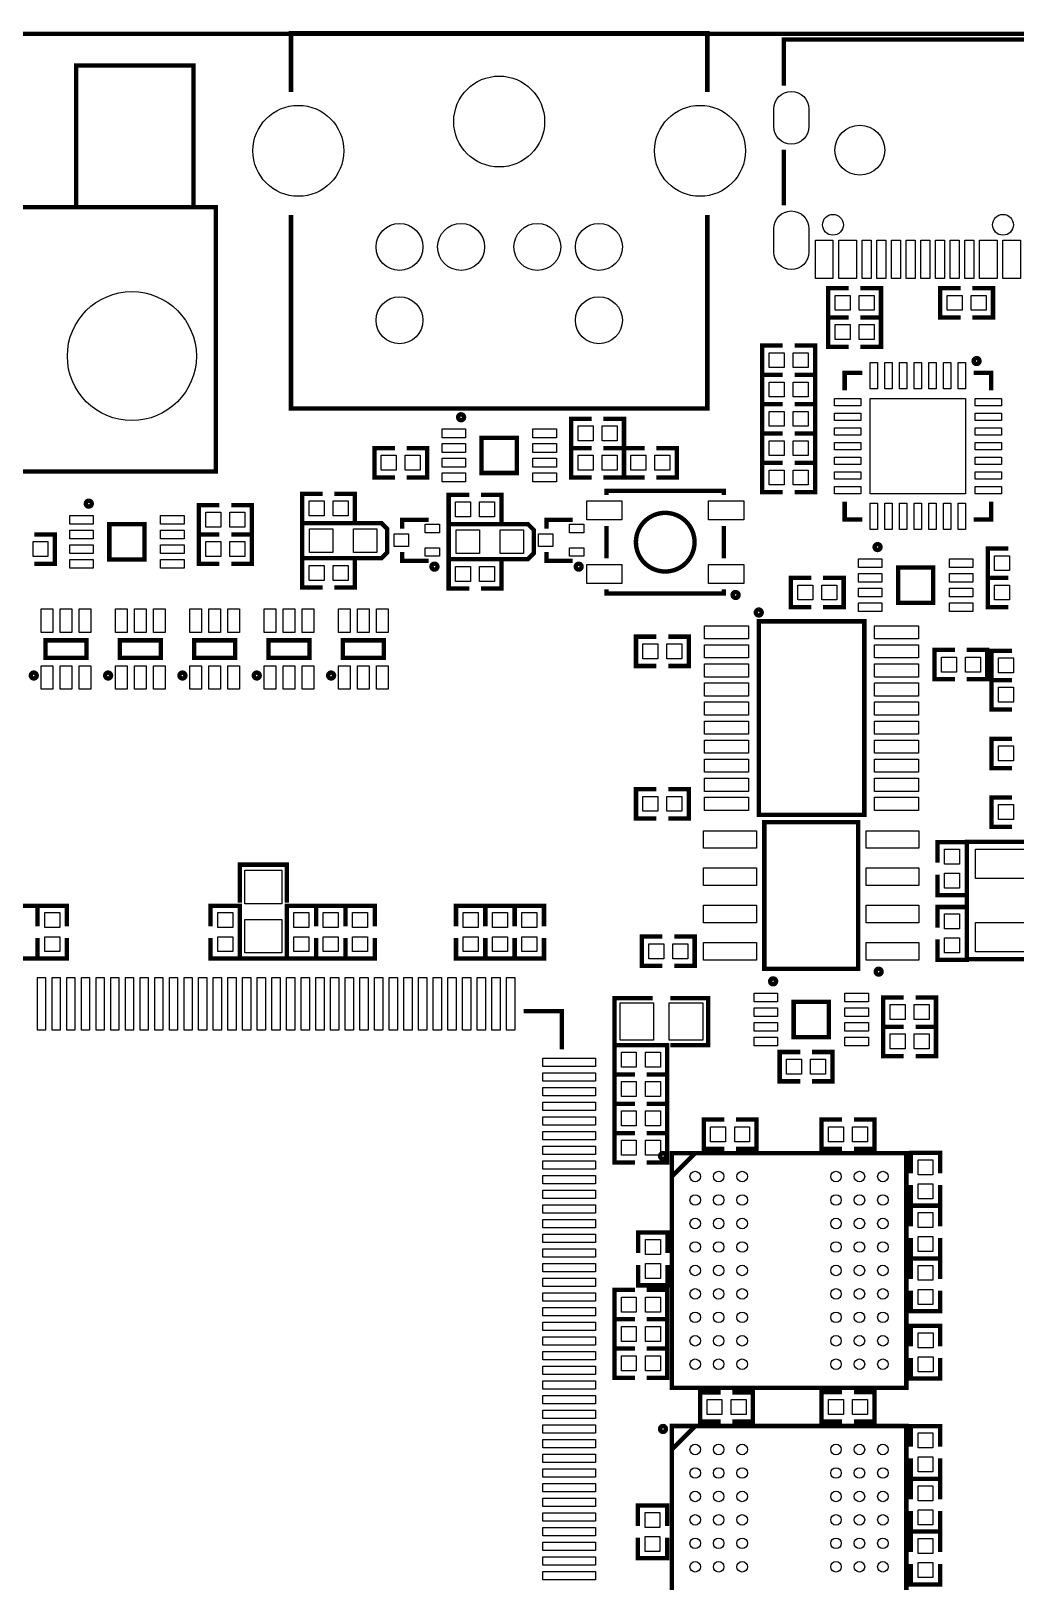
# Model space of a CAD drawing. Extents: x -3 to 4403, y -3 to 3388.
# Drawn here: x 1900 to 3223, y 1306 to 3388 of the extents above; entities that cross this region are included whole.
import ezdxf

# ---------------------------------------------------------------- set-up
doc = ezdxf.new("R2010")
doc.units = 0
for name, color, linetype in [('BG_OUTLINE', 3, 'CONTINUOUS'), ('PG_SILKSCREEN_TOP', 85, 'CONTINUOUS'), ('PIN_TOP', 12, 'CONTINUOUS')]:
    doc.layers.add(name, color=color, linetype=linetype)

msp = doc.modelspace()

# ---------------------------------------------------------------- linework, layer by layer
at = {"layer": 'BG_OUTLINE', "const_width": 6}
msp.add_lwpolyline([(160, 0), (4240, 0, 0.414214), (4400, 160), (4400, 3224, 0.414214), (4240, 3384), (160, 3384, 0.414214), (0, 3224), (0, 160, 0.414214), (160, 0)], format="xyb", dxfattribs=at)
at = {"layer": 'PG_SILKSCREEN_TOP', "const_width": 5.91}
for points in [[(2808.68, 3306.12), (2808.68, 3384.86), (2249.62, 3384.86), (2249.62, 3306.12)], [(3271.47, 3314.38), (3271.47, 3376.31), (2911.47, 3376.31), (2911.47, 3314.38)], [(2118.75, 3151.36), (2118.75, 3341.36), (1961.27, 3341.36), (1961.27, 3151.36)], [(2911.47, 3228.4), (2911.47, 3153.75)], [(938.75, 2796.36), (2148.75, 2796.36), (2148.75, 3151.36), (938.75, 3151.36), (938.75, 2796.36)], [(2249.62, 3140.76), (2249.62, 2880.92), (2808.68, 2880.92), (2808.68, 3140.76)], [(2998.56, 3003.23), (2971, 3003.23), (2971, 3042.61), (2998.56, 3042.61)], [(3014.3, 3003.23), (3041.86, 3003.23), (3041.86, 3042.61), (3014.3, 3042.61)], [(3148.95, 3003.23), (3121.39, 3003.23), (3121.39, 3042.61), (3148.95, 3042.61)], [(3164.69, 3003.23), (3192.25, 3003.23), (3192.25, 3042.61), (3164.69, 3042.61)], [(2998.56, 2963.85), (2971, 2963.85), (2971, 3003.23), (2998.56, 3003.23)], [(3014.3, 2963.85), (3041.86, 2963.85), (3041.86, 3003.23), (3014.3, 3003.23)], [(2909.97, 2965.63), (2882.41, 2965.63), (2882.41, 2926.25), (2909.97, 2926.25)], [(2925.71, 2965.63), (2953.27, 2965.63), (2953.27, 2926.25), (2925.71, 2926.25)], [(2909.97, 2926.25), (2882.41, 2926.25), (2882.41, 2886.87), (2909.97, 2886.87)], [(2925.71, 2926.25), (2953.27, 2926.25), (2953.27, 2886.87), (2925.71, 2886.87)], [(2993.04, 2905.38), (2993.04, 2929.01), (3016.67, 2929.01)], [(3166.27, 2929.01), (3189.9, 2929.01), (3189.9, 2905.38)], [(2909.97, 2847.49), (2882.41, 2847.49), (2882.41, 2886.87), (2909.97, 2886.87)], [(2925.71, 2847.49), (2953.27, 2847.49), (2953.27, 2886.87), (2925.71, 2886.87)], [(2653.44, 2867.33), (2625.88, 2867.33), (2625.88, 2827.95), (2653.44, 2827.95)], [(2669.18, 2867.33), (2696.74, 2867.33), (2696.74, 2827.95), (2669.18, 2827.95)], [(2552.77, 2841.72), (2552.77, 2794.48), (2505.53, 2794.48), (2505.53, 2841.72), (2552.77, 2841.72)], [(2909.97, 2808.11), (2882.41, 2808.11), (2882.41, 2847.49), (2909.97, 2847.49)], [(2925.71, 2808.11), (2953.27, 2808.11), (2953.27, 2847.49), (2925.71, 2847.49)], [(2389.12, 2827.95), (2361.56, 2827.95), (2361.56, 2788.57), (2389.12, 2788.57)], [(2404.86, 2827.95), (2432.42, 2827.95), (2432.42, 2788.57), (2404.86, 2788.57)], [(2653.44, 2788.57), (2625.88, 2788.57), (2625.88, 2827.95), (2653.44, 2827.95)], [(2669.18, 2788.57), (2696.74, 2788.57), (2696.74, 2827.95), (2669.18, 2827.95)], [(2724.3, 2788.57), (2696.74, 2788.57), (2696.74, 2827.95), (2724.3, 2827.95)], [(2740.04, 2788.57), (2767.6, 2788.57), (2767.6, 2827.95), (2740.04, 2827.95)], [(2909.97, 2768.73), (2882.41, 2768.73), (2882.41, 2808.11), (2909.97, 2808.11)], [(2925.71, 2768.73), (2953.27, 2768.73), (2953.27, 2808.11), (2925.71, 2808.11)], [(2292.15, 2727.26), (2264.59, 2727.26), (2264.59, 2766.64), (2292.15, 2766.64)], [(2307.89, 2727.26), (2335.45, 2727.26), (2335.45, 2766.64), (2307.89, 2766.64)], [(2830.85, 2765.01), (2830.85, 2770.45), (2673.37, 2770.45), (2673.37, 2765.01)], [(2153.55, 2751.33), (2125.99, 2751.33), (2125.99, 2711.95), (2153.55, 2711.95)], [(2169.29, 2751.33), (2196.85, 2751.33), (2196.85, 2711.95), (2169.29, 2711.95)], [(2488.89, 2725.91), (2461.33, 2725.91), (2461.33, 2765.29), (2488.89, 2765.29)], [(2504.63, 2725.91), (2532.19, 2725.91), (2532.19, 2765.29), (2504.63, 2765.29)], [(3016.67, 2732.15), (2993.04, 2732.15), (2993.04, 2755.78)], [(3189.9, 2755.78), (3189.9, 2732.15), (3166.27, 2732.15)], [(2052.88, 2725.72), (2052.88, 2678.48), (2005.64, 2678.48), (2005.64, 2725.72), (2052.88, 2725.72)], [(2307.9, 2680.02), (2264.59, 2680.02), (2264.59, 2727.26), (2307.9, 2727.26)], [(2331.52, 2727.26), (2370.89, 2727.26), (2378.77, 2719.39), (2378.77, 2687.89), (2370.89, 2680.02), (2331.52, 2680.02)], [(2434.35, 2731.71), (2398.91, 2731.71), (2398.91, 2719.9)], [(2504.64, 2678.67), (2461.33, 2678.67), (2461.33, 2725.91), (2504.64, 2725.91)], [(2528.26, 2725.91), (2567.63, 2725.91), (2575.51, 2718.04), (2575.51, 2686.54), (2567.63, 2678.67), (2528.26, 2678.67)], [(2628.02, 2731.71), (2592.58, 2731.71), (2592.58, 2719.9)], [(1904.97, 2711.95), (1932.53, 2711.95), (1932.53, 2672.57), (1904.97, 2672.57)], [(2153.55, 2672.57), (2125.99, 2672.57), (2125.99, 2711.95), (2153.55, 2711.95)], [(2169.29, 2672.57), (2196.85, 2672.57), (2196.85, 2711.95), (2169.29, 2711.95)], [(2673.37, 2679.74), (2673.37, 2723.36)], [(2830.85, 2679.74), (2830.85, 2723.36)], [(2398.91, 2688.4), (2398.91, 2676.59), (2434.35, 2676.59)], [(2592.58, 2688.4), (2592.58, 2676.59), (2628.02, 2676.59)], [(3212.68, 2693.06), (3185.12, 2693.06), (3185.12, 2653.68), (3212.68, 2653.68)], [(2292.15, 2680.02), (2264.59, 2680.02), (2264.59, 2640.64), (2292.15, 2640.64)], [(2307.89, 2680.02), (2335.45, 2680.02), (2335.45, 2640.64), (2307.89, 2640.64)], [(2488.89, 2678.67), (2461.33, 2678.67), (2461.33, 2639.29), (2488.89, 2639.29)], [(2504.63, 2678.67), (2532.19, 2678.67), (2532.19, 2639.29), (2504.63, 2639.29)], [(3112.01, 2667.45), (3112.01, 2620.21), (3064.77, 2620.21), (3064.77, 2667.45), (3112.01, 2667.45)], [(2948.36, 2653.68), (2920.8, 2653.68), (2920.8, 2614.3), (2948.36, 2614.3)], [(2964.1, 2653.68), (2991.66, 2653.68), (2991.66, 2614.3), (2964.1, 2614.3)], [(3212.68, 2614.3), (3185.12, 2614.3), (3185.12, 2653.68), (3212.68, 2653.68)], [(2673.37, 2638.09), (2673.37, 2632.65), (2830.85, 2632.65), (2830.85, 2638.09)], [(2877.68, 2595.33), (3019.42, 2595.33), (3019.42, 2335.49), (2877.68, 2335.49), (2877.68, 2595.33)], [(1919.94, 2569.77), (1975.06, 2569.77), (1975.06, 2546.15), (1919.94, 2546.15), (1919.94, 2569.77)], [(2019.75, 2569.77), (2074.87, 2569.77), (2074.87, 2546.15), (2019.75, 2546.15), (2019.75, 2569.77)], [(2119.56, 2569.77), (2174.68, 2569.77), (2174.68, 2546.15), (2119.56, 2546.15), (2119.56, 2569.77)], [(2219.37, 2569.77), (2274.49, 2569.77), (2274.49, 2546.15), (2219.37, 2546.15), (2219.37, 2569.77)], [(2319.18, 2569.77), (2374.3, 2569.77), (2374.3, 2546.15), (2319.18, 2546.15), (2319.18, 2569.77)], [(2740.37, 2574.67), (2712.81, 2574.67), (2712.81, 2535.29), (2740.37, 2535.29)], [(2756.11, 2574.67), (2783.67, 2574.67), (2783.67, 2535.29), (2756.11, 2535.29)], [(3141.25, 2556.94), (3113.69, 2556.94), (3113.69, 2517.56), (3141.25, 2517.56)], [(3156.99, 2556.94), (3184.55, 2556.94), (3184.55, 2517.56), (3156.99, 2517.56)], [(3217.77, 2555.85), (3190.21, 2555.85), (3190.21, 2516.47), (3217.77, 2516.47)], [(3217.77, 2477.09), (3190.21, 2477.09), (3190.21, 2516.47), (3217.77, 2516.47)], [(3217.77, 2437.71), (3190.21, 2437.71), (3190.21, 2398.33), (3217.77, 2398.33)], [(2740.37, 2369.94), (2712.81, 2369.94), (2712.81, 2330.56), (2740.37, 2330.56)], [(2756.11, 2369.94), (2783.67, 2369.94), (2783.67, 2330.56), (2756.11, 2330.56)], [(3217.77, 2358.95), (3190.21, 2358.95), (3190.21, 2319.57), (3217.77, 2319.57)], [(2885.15, 2128.92), (2885.15, 2325.78), (3011.13, 2325.78), (3011.13, 2128.92), (2885.15, 2128.92)], [(3117.58, 2271.08), (3117.58, 2298.64), (3156.96, 2298.64), (3156.96, 2271.08)], [(3157.03, 2141.61), (3157.03, 2299.09), (3251.51, 2299.09), (3251.51, 2141.61), (3157.03, 2141.61)], [(2243.94, 2217.38), (2243.94, 2268.56), (2180.94, 2268.56), (2180.94, 2217.38)], [(3117.58, 2255.34), (3117.58, 2227.78), (3156.96, 2227.78), (3156.96, 2255.34)], [(1869.91, 2185.88), (1869.91, 2213.44), (1909.29, 2213.44), (1909.29, 2185.88)], [(1909.29, 2185.88), (1909.29, 2213.44), (1948.67, 2213.44), (1948.67, 2185.88)], [(2141.56, 2185.88), (2141.56, 2213.44), (2180.94, 2213.44), (2180.94, 2185.88)], [(2243.94, 2185.88), (2243.94, 2213.44), (2283.32, 2213.44), (2283.32, 2185.88)], [(2283.32, 2185.88), (2283.32, 2213.44), (2322.7, 2213.44), (2322.7, 2185.88)], [(2322.7, 2185.88), (2322.7, 2213.44), (2362.08, 2213.44), (2362.08, 2185.88)], [(2471.17, 2185.88), (2471.17, 2213.44), (2510.55, 2213.44), (2510.55, 2185.88)], [(2510.55, 2185.88), (2510.55, 2213.44), (2549.93, 2213.44), (2549.93, 2185.88)], [(2549.93, 2185.88), (2549.93, 2213.44), (2589.31, 2213.44), (2589.31, 2185.88)], [(3156.96, 2184.22), (3156.96, 2211.78), (3117.58, 2211.78), (3117.58, 2184.22)], [(2180.94, 2193.76), (2180.94, 2142.58), (2243.94, 2142.58), (2243.94, 2193.76)], [(1869.91, 2170.14), (1869.91, 2142.58), (1909.29, 2142.58), (1909.29, 2170.14)], [(1909.29, 2170.14), (1909.29, 2142.58), (1948.67, 2142.58), (1948.67, 2170.14)], [(2141.56, 2170.14), (2141.56, 2142.58), (2180.94, 2142.58), (2180.94, 2170.14)], [(2243.94, 2170.14), (2243.94, 2142.58), (2283.32, 2142.58), (2283.32, 2170.14)], [(2283.32, 2170.14), (2283.32, 2142.58), (2322.7, 2142.58), (2322.7, 2170.14)], [(2322.7, 2170.14), (2322.7, 2142.58), (2362.08, 2142.58), (2362.08, 2170.14)], [(2471.17, 2170.14), (2471.17, 2142.58), (2510.55, 2142.58), (2510.55, 2170.14)], [(2510.55, 2170.14), (2510.55, 2142.58), (2549.93, 2142.58), (2549.93, 2170.14)], [(2549.93, 2170.14), (2549.93, 2142.58), (2589.31, 2142.58), (2589.31, 2170.14)], [(2748.36, 2132.66), (2720.8, 2132.66), (2720.8, 2172.04), (2748.36, 2172.04)], [(2764.1, 2132.66), (2791.66, 2132.66), (2791.66, 2172.04), (2764.1, 2172.04)], [(3156.96, 2168.48), (3156.96, 2140.92), (3117.58, 2140.92), (3117.58, 2168.48)], [(2735.12, 2089.43), (2683.94, 2089.43), (2683.94, 2026.43), (2735.12, 2026.43)], [(2758.74, 2026.43), (2809.92, 2026.43), (2809.92, 2089.43), (2758.74, 2089.43)], [(2971.76, 2084.4), (2971.76, 2037.16), (2924.52, 2037.16), (2924.52, 2084.4), (2971.76, 2084.4)], [(3072.43, 2090.31), (3044.87, 2090.31), (3044.87, 2050.93), (3072.43, 2050.93)], [(3088.17, 2090.31), (3115.73, 2090.31), (3115.73, 2050.93), (3088.17, 2050.93)], [(2562.2, 2072.03), (2613.39, 2072.03), (2613.39, 2020.84)], [(3072.43, 2011.55), (3044.87, 2011.55), (3044.87, 2050.93), (3072.43, 2050.93)], [(3088.17, 2011.55), (3115.73, 2011.55), (3115.73, 2050.93), (3088.17, 2050.93)], [(2711.5, 2026.43), (2683.94, 2026.43), (2683.94, 1987.05), (2711.5, 1987.05)], [(2727.24, 2026.43), (2754.8, 2026.43), (2754.8, 1987.05), (2727.24, 1987.05)], [(2933.35, 1977.68), (2905.79, 1977.68), (2905.79, 2017.06), (2933.35, 2017.06)], [(2949.09, 1977.68), (2976.65, 1977.68), (2976.65, 2017.06), (2949.09, 2017.06)], [(2711.5, 1987.05), (2683.94, 1987.05), (2683.94, 1947.67), (2711.5, 1947.67)], [(2727.24, 1987.05), (2754.8, 1987.05), (2754.8, 1947.67), (2727.24, 1947.67)], [(2711.5, 1947.67), (2683.94, 1947.67), (2683.94, 1908.29), (2711.5, 1908.29)], [(2727.24, 1947.67), (2754.8, 1947.67), (2754.8, 1908.29), (2727.24, 1908.29)], [(2831.41, 1887.03), (2803.85, 1887.03), (2803.85, 1926.41), (2831.41, 1926.41)], [(2847.15, 1887.03), (2874.71, 1887.03), (2874.71, 1926.41), (2847.15, 1926.41)], [(2989.67, 1926.41), (2962.11, 1926.41), (2962.11, 1887.03), (2989.67, 1887.03)], [(3005.41, 1926.41), (3032.97, 1926.41), (3032.97, 1887.03), (3005.41, 1887.03)], [(2711.5, 1908.29), (2683.94, 1908.29), (2683.94, 1868.91), (2711.5, 1868.91)], [(2727.24, 1908.29), (2754.8, 1908.29), (2754.8, 1868.91), (2727.24, 1868.91)], [(2760.93, 1566.39), (3075.89, 1566.39), (3075.89, 1881.35), (2760.93, 1881.35), (2760.93, 1566.39)], [(2760.93, 1849.85), (2792.43, 1881.35)], [(3121.27, 1854.07), (3121.27, 1881.63), (3081.89, 1881.63), (3081.89, 1854.07)], [(3121.27, 1838.33), (3121.27, 1810.77), (3081.89, 1810.77), (3081.89, 1838.33)], [(3121.27, 1783.21), (3121.27, 1810.77), (3081.89, 1810.77), (3081.89, 1783.21)], [(2755.19, 1747.1), (2755.19, 1774.66), (2715.81, 1774.66), (2715.81, 1747.1)], [(3121.27, 1767.47), (3121.27, 1739.91), (3081.89, 1739.91), (3081.89, 1767.47)], [(2755.19, 1731.36), (2755.19, 1703.8), (2715.81, 1703.8), (2715.81, 1731.36)], [(3121.27, 1712.35), (3121.27, 1739.91), (3081.89, 1739.91), (3081.89, 1712.35)], [(2711.5, 1697.75), (2683.94, 1697.75), (2683.94, 1658.37), (2711.5, 1658.37)], [(2727.24, 1697.75), (2754.8, 1697.75), (2754.8, 1658.37), (2727.24, 1658.37)], [(3121.27, 1696.61), (3121.27, 1669.05), (3081.89, 1669.05), (3081.89, 1696.61)], [(2711.5, 1658.37), (2683.94, 1658.37), (2683.94, 1618.99), (2711.5, 1618.99)], [(2727.24, 1658.37), (2754.8, 1658.37), (2754.8, 1618.99), (2727.24, 1618.99)], [(3082.05, 1621.9), (3082.05, 1649.46), (3121.43, 1649.46), (3121.43, 1621.9)], [(2711.5, 1618.99), (2683.94, 1618.99), (2683.94, 1579.61), (2711.5, 1579.61)], [(2727.24, 1618.99), (2754.8, 1618.99), (2754.8, 1579.61), (2727.24, 1579.61)], [(3082.05, 1606.16), (3082.05, 1578.6), (3121.43, 1578.6), (3121.43, 1606.16)], [(2826.54, 1520.78), (2798.98, 1520.78), (2798.98, 1560.16), (2826.54, 1560.16)], [(2842.28, 1520.78), (2869.84, 1520.78), (2869.84, 1560.16), (2842.28, 1560.16)], [(2989.67, 1560.33), (2962.11, 1560.33), (2962.11, 1520.95), (2989.67, 1520.95)], [(3005.41, 1560.33), (3032.97, 1560.33), (3032.97, 1520.95), (3005.41, 1520.95)], [(2760.93, 1199.99), (3075.89, 1199.99), (3075.89, 1514.95), (2760.93, 1514.95), (2760.93, 1199.99)], [(2760.93, 1483.45), (2792.43, 1514.95)], [(3121.27, 1487.34), (3121.27, 1514.9), (3081.89, 1514.9), (3081.89, 1487.34)], [(3121.27, 1471.6), (3121.27, 1444.04), (3081.89, 1444.04), (3081.89, 1471.6)], [(3121.27, 1416.48), (3121.27, 1444.04), (3081.89, 1444.04), (3081.89, 1416.48)], [(2754.67, 1380.7), (2754.67, 1408.26), (2715.29, 1408.26), (2715.29, 1380.7)], [(3121.27, 1400.74), (3121.27, 1373.18), (3081.89, 1373.18), (3081.89, 1400.74)], [(3121.27, 1345.62), (3121.27, 1373.18), (3081.89, 1373.18), (3081.89, 1345.62)], [(2754.67, 1364.96), (2754.67, 1337.4), (2715.29, 1337.4), (2715.29, 1364.96)], [(3121.27, 1329.88), (3121.27, 1302.32), (3081.89, 1302.32), (3081.89, 1329.88)]]:
    msp.add_lwpolyline(points, dxfattribs=at)
for points in [[(3174.14, 2944.75, 0.999549), (3166.28, 2944.76, 1.000451), (3174.14, 2944.75)], [(2481.91, 2869.28, 1.00028), (2474.03, 2869.28, 0.99972), (2481.91, 2869.28)], [(1982.02, 2753.28, 1.00028), (1974.14, 2753.28, 0.99972), (1982.02, 2753.28)], [(2791.48, 2701.55, 1), (2712.74, 2701.55, 1), (2791.48, 2701.55)], [(3041.15, 2695.01, 1.00028), (3033.27, 2695.01, 0.99972), (3041.15, 2695.01)], [(2446.16, 2668.72, 1.000489), (2438.28, 2668.71, 0.999511), (2446.16, 2668.72)], [(2639.83, 2668.72, 1.000489), (2631.95, 2668.71, 0.999511), (2639.83, 2668.72)], [(2850.54, 2630.68, 0.99971), (2842.66, 2630.69, 1.00029), (2850.54, 2630.68)], [(2881.62, 2607.14, 1.00058), (2873.75, 2607.14, 0.99942), (2881.62, 2607.14)], [(1908.13, 2522.53, 1.000491), (1900.26, 2522.52, 0.999509), (1908.13, 2522.53)], [(2007.94, 2522.53, 1.000491), (2000.07, 2522.52, 0.999509), (2007.94, 2522.53)], [(2107.75, 2522.53, 1.000491), (2099.88, 2522.52, 0.999509), (2107.75, 2522.53)], [(2207.56, 2522.53, 1.000491), (2199.69, 2522.52, 0.999509), (2207.56, 2522.53)], [(2307.37, 2522.53, 1.000491), (2299.5, 2522.52, 0.999509), (2307.37, 2522.53)], [(3042.62, 2124.99, 0.999439), (3034.76, 2124.99, 1.000561), (3042.62, 2124.99)], [(2900.9, 2111.96, 1.00028), (2893.02, 2111.96, 0.99972), (2900.9, 2111.96)], [(2753.06, 1877.41, 0.99957), (2745.18, 1877.42, 1.00043), (2753.06, 1877.41)], [(2753.06, 1511.01, 0.99957), (2745.18, 1511.02, 1.00043), (2753.06, 1511.01)]]:
    msp.add_lwpolyline(points, format="xyb", dxfattribs=at)
at = {"layer": 'PIN_TOP'}
for points in [[(2897.77, 3259.575), (2897.77, 3283.205, -1), (2945.01, 3283.205), (2945.01, 3259.575, -1)], [(2897.77, 3091.07), (2897.77, 3122.57, -1), (2945.01, 3122.57), (2945.01, 3091.07, -1)]]:
    msp.add_lwpolyline(points, format="xyb", close=True, dxfattribs=at)
for points in [[(2953.68, 3106.82), (2977.3, 3106.82), (2977.3, 3055.64), (2953.68, 3055.64)], [(2985.17, 3106.82), (3008.79, 3106.82), (3008.79, 3055.64), (2985.17, 3055.64)], [(3016.665, 3106.82), (3028.475, 3106.82), (3028.475, 3055.64), (3016.665, 3055.64)], [(3036.355, 3106.82), (3048.165, 3106.82), (3048.165, 3055.64), (3036.355, 3055.64)], [(3056.035, 3106.82), (3067.845, 3106.82), (3067.845, 3055.64), (3056.035, 3055.64)], [(3075.725, 3106.82), (3087.535, 3106.82), (3087.535, 3055.64), (3075.725, 3055.64)], [(3095.405, 3106.82), (3107.215, 3106.82), (3107.215, 3055.64), (3095.405, 3055.64)], [(3115.095, 3106.82), (3126.905, 3106.82), (3126.905, 3055.64), (3115.095, 3055.64)], [(3134.775, 3106.82), (3146.585, 3106.82), (3146.585, 3055.64), (3134.775, 3055.64)], [(3154.465, 3106.82), (3166.275, 3106.82), (3166.275, 3055.64), (3154.465, 3055.64)], [(3174.15, 3106.82), (3197.77, 3106.82), (3197.77, 3055.64), (3174.15, 3055.64)], [(3205.64, 3106.82), (3229.26, 3106.82), (3229.26, 3055.64), (3205.64, 3055.64)], [(3000.33, 3032.96), (3000.33, 3012.88), (2980.25, 3012.88), (2980.25, 3032.96)], [(3032.61, 3032.96), (3032.61, 3012.88), (3012.53, 3012.88), (3012.53, 3032.96)], [(3150.72, 3032.96), (3150.72, 3012.88), (3130.64, 3012.88), (3130.64, 3032.96)], [(3183, 3032.96), (3183, 3012.88), (3162.92, 3012.88), (3162.92, 3032.96)], [(3000.33, 2993.58), (3000.33, 2973.5), (2980.25, 2973.5), (2980.25, 2993.58)], [(3032.61, 2993.58), (3032.61, 2973.5), (3012.53, 2973.5), (3012.53, 2993.58)], [(2891.66, 2935.9), (2891.66, 2955.98), (2911.74, 2955.98), (2911.74, 2935.9)], [(2923.94, 2935.9), (2923.94, 2955.98), (2944.02, 2955.98), (2944.02, 2935.9)], [(3027.49, 2942.785), (3037.33, 2942.785), (3037.33, 2907.355), (3027.49, 2907.355)], [(3047.18, 2942.785), (3057.02, 2942.785), (3057.02, 2907.355), (3047.18, 2907.355)], [(3066.86, 2942.785), (3076.7, 2942.785), (3076.7, 2907.355), (3066.86, 2907.355)], [(3086.55, 2942.785), (3096.39, 2942.785), (3096.39, 2907.355), (3086.55, 2907.355)], [(3106.24, 2942.785), (3116.08, 2942.785), (3116.08, 2907.355), (3106.24, 2907.355)], [(3125.92, 2942.785), (3135.76, 2942.785), (3135.76, 2907.355), (3125.92, 2907.355)], [(3145.61, 2942.785), (3155.45, 2942.785), (3155.45, 2907.355), (3145.61, 2907.355)], [(2891.66, 2896.52), (2891.66, 2916.6), (2911.74, 2916.6), (2911.74, 2896.52)], [(2923.94, 2896.52), (2923.94, 2916.6), (2944.02, 2916.6), (2944.02, 2896.52)], [(2979.26, 2884.72), (2979.26, 2894.56), (3014.69, 2894.56), (3014.69, 2884.72)], [(3027.49, 2766.6), (3027.49, 2894.55), (3155.44, 2894.55), (3155.44, 2766.6)], [(3168.24, 2884.72), (3168.24, 2894.56), (3203.67, 2894.56), (3203.67, 2884.72)], [(2911.74, 2877.22), (2911.74, 2857.14), (2891.66, 2857.14), (2891.66, 2877.22)], [(2944.02, 2877.22), (2944.02, 2857.14), (2923.94, 2857.14), (2923.94, 2877.22)], [(2979.26, 2865.03), (2979.26, 2874.87), (3014.69, 2874.87), (3014.69, 2865.03)], [(3168.24, 2865.03), (3168.24, 2874.87), (3203.67, 2874.87), (3203.67, 2865.03)], [(2452.38, 2841.72), (2452.38, 2853.53), (2483.88, 2853.53), (2483.88, 2841.72)], [(2574.42, 2841.72), (2574.42, 2853.53), (2605.92, 2853.53), (2605.92, 2841.72)], [(2635.13, 2837.6), (2635.13, 2857.68), (2655.21, 2857.68), (2655.21, 2837.6)], [(2667.41, 2837.6), (2667.41, 2857.68), (2687.49, 2857.68), (2687.49, 2837.6)], [(2979.26, 2845.35), (2979.26, 2855.19), (3014.69, 2855.19), (3014.69, 2845.35)], [(3168.24, 2845.35), (3168.24, 2855.19), (3203.67, 2855.19), (3203.67, 2845.35)], [(2452.38, 2822.03), (2452.38, 2833.84), (2483.88, 2833.84), (2483.88, 2822.03)], [(2574.42, 2822.03), (2574.42, 2833.84), (2605.92, 2833.84), (2605.92, 2822.03)], [(2911.74, 2837.84), (2911.74, 2817.76), (2891.66, 2817.76), (2891.66, 2837.84)], [(2944.02, 2837.84), (2944.02, 2817.76), (2923.94, 2817.76), (2923.94, 2837.84)], [(2979.26, 2825.66), (2979.26, 2835.5), (3014.69, 2835.5), (3014.69, 2825.66)], [(3168.24, 2825.66), (3168.24, 2835.5), (3203.67, 2835.5), (3203.67, 2825.66)], [(2370.81, 2798.22), (2370.81, 2818.3), (2390.89, 2818.3), (2390.89, 2798.22)], [(2403.09, 2798.22), (2403.09, 2818.3), (2423.17, 2818.3), (2423.17, 2798.22)], [(2452.38, 2802.35), (2452.38, 2814.16), (2483.88, 2814.16), (2483.88, 2802.35)], [(2574.42, 2802.35), (2574.42, 2814.16), (2605.92, 2814.16), (2605.92, 2802.35)], [(2655.21, 2818.3), (2655.21, 2798.22), (2635.13, 2798.22), (2635.13, 2818.3)], [(2687.49, 2818.3), (2687.49, 2798.22), (2667.41, 2798.22), (2667.41, 2818.3)], [(2726.07, 2818.3), (2726.07, 2798.22), (2705.99, 2798.22), (2705.99, 2818.3)], [(2758.35, 2818.3), (2758.35, 2798.22), (2738.27, 2798.22), (2738.27, 2818.3)], [(2979.26, 2805.97), (2979.26, 2815.81), (3014.69, 2815.81), (3014.69, 2805.97)], [(3168.24, 2805.97), (3168.24, 2815.81), (3203.67, 2815.81), (3203.67, 2805.97)], [(2452.38, 2782.66), (2452.38, 2794.47), (2483.88, 2794.47), (2483.88, 2782.66)], [(2574.42, 2782.66), (2574.42, 2794.47), (2605.92, 2794.47), (2605.92, 2782.66)], [(2911.74, 2798.46), (2911.74, 2778.38), (2891.66, 2778.38), (2891.66, 2798.46)], [(2944.02, 2798.46), (2944.02, 2778.38), (2923.94, 2778.38), (2923.94, 2798.46)], [(2979.26, 2786.29), (2979.26, 2796.13), (3014.69, 2796.13), (3014.69, 2786.29)], [(3168.24, 2786.29), (3168.24, 2796.13), (3203.67, 2796.13), (3203.67, 2786.29)], [(2979.26, 2766.6), (2979.26, 2776.44), (3014.69, 2776.44), (3014.69, 2766.6)], [(3168.24, 2766.6), (3168.24, 2776.44), (3203.67, 2776.44), (3203.67, 2766.6)], [(2293.92, 2756.99), (2293.92, 2736.91), (2273.84, 2736.91), (2273.84, 2756.99)], [(2326.2, 2756.99), (2326.2, 2736.91), (2306.12, 2736.91), (2306.12, 2756.99)], [(2490.66, 2755.64), (2490.66, 2735.56), (2470.58, 2735.56), (2470.58, 2755.64)], [(2522.94, 2755.64), (2522.94, 2735.56), (2502.86, 2735.56), (2502.86, 2755.64)], [(2693.96, 2756.985), (2693.96, 2731.395), (2646.72, 2731.395), (2646.72, 2756.985)], [(2857.54, 2756.985), (2857.54, 2731.395), (2810.3, 2731.395), (2810.3, 2756.985)], [(3027.49, 2753.805), (3037.33, 2753.805), (3037.33, 2718.375), (3027.49, 2718.375)], [(3047.18, 2753.805), (3057.02, 2753.805), (3057.02, 2718.375), (3047.18, 2718.375)], [(3066.86, 2753.805), (3076.7, 2753.805), (3076.7, 2718.375), (3066.86, 2718.375)], [(3086.55, 2753.805), (3096.39, 2753.805), (3096.39, 2718.375), (3086.55, 2718.375)], [(3106.24, 2753.805), (3116.08, 2753.805), (3116.08, 2718.375), (3106.24, 2718.375)], [(3125.92, 2753.805), (3135.76, 2753.805), (3135.76, 2718.375), (3125.92, 2718.375)], [(3145.61, 2753.805), (3155.45, 2753.805), (3155.45, 2718.375), (3145.61, 2718.375)], [(1952.49, 2725.72), (1952.49, 2737.53), (1983.99, 2737.53), (1983.99, 2725.72)], [(2074.53, 2725.72), (2074.53, 2737.53), (2106.03, 2737.53), (2106.03, 2725.72)], [(2135.24, 2721.6), (2135.24, 2741.68), (2155.32, 2741.68), (2155.32, 2721.6)], [(2167.52, 2721.6), (2167.52, 2741.68), (2187.6, 2741.68), (2187.6, 2721.6)], [(1952.49, 2706.03), (1952.49, 2717.84), (1983.99, 2717.84), (1983.99, 2706.03)], [(2074.53, 2706.03), (2074.53, 2717.84), (2106.03, 2717.84), (2106.03, 2706.03)], [(2305.93, 2719.39), (2305.93, 2687.89), (2274.43, 2687.89), (2274.43, 2719.39)], [(2364.99, 2719.39), (2364.99, 2687.89), (2333.49, 2687.89), (2333.49, 2719.39)], [(2388.08, 2695.68), (2388.08, 2712.61), (2407.37, 2712.61), (2407.37, 2695.68)], [(2429.82, 2714.19), (2429.82, 2725.61), (2449.11, 2725.61), (2449.11, 2714.19)], [(2502.67, 2718.04), (2502.67, 2686.54), (2471.17, 2686.54), (2471.17, 2718.04)], [(2561.73, 2718.04), (2561.73, 2686.54), (2530.23, 2686.54), (2530.23, 2718.04)], [(2581.75, 2695.68), (2581.75, 2712.61), (2601.04, 2712.61), (2601.04, 2695.68)], [(2623.49, 2714.19), (2623.49, 2725.61), (2642.78, 2725.61), (2642.78, 2714.19)], [(1903.2, 2682.22), (1903.2, 2702.3), (1923.28, 2702.3), (1923.28, 2682.22)], [(1952.49, 2686.35), (1952.49, 2698.16), (1983.99, 2698.16), (1983.99, 2686.35)], [(2074.53, 2686.35), (2074.53, 2698.16), (2106.03, 2698.16), (2106.03, 2686.35)], [(2155.32, 2702.3), (2155.32, 2682.22), (2135.24, 2682.22), (2135.24, 2702.3)], [(2187.6, 2702.3), (2187.6, 2682.22), (2167.52, 2682.22), (2167.52, 2702.3)], [(2429.82, 2682.69), (2429.82, 2694.11), (2449.11, 2694.11), (2449.11, 2682.69)], [(2623.49, 2682.69), (2623.49, 2694.11), (2642.78, 2694.11), (2642.78, 2682.69)], [(1952.49, 2666.66), (1952.49, 2678.47), (1983.99, 2678.47), (1983.99, 2666.66)], [(2074.53, 2666.66), (2074.53, 2678.47), (2106.03, 2678.47), (2106.03, 2666.66)], [(2273.84, 2650.29), (2273.84, 2670.37), (2293.92, 2670.37), (2293.92, 2650.29)], [(2306.12, 2650.29), (2306.12, 2670.37), (2326.2, 2670.37), (2326.2, 2650.29)], [(2470.58, 2648.94), (2470.58, 2669.02), (2490.66, 2669.02), (2490.66, 2648.94)], [(2502.86, 2648.94), (2502.86, 2669.02), (2522.94, 2669.02), (2522.94, 2648.94)], [(2693.96, 2671.705), (2693.96, 2646.115), (2646.72, 2646.115), (2646.72, 2671.705)], [(2857.54, 2671.705), (2857.54, 2646.115), (2810.3, 2646.115), (2810.3, 2671.705)], [(3011.62, 2667.45), (3011.62, 2679.26), (3043.12, 2679.26), (3043.12, 2667.45)], [(3133.66, 2667.45), (3133.66, 2679.26), (3165.16, 2679.26), (3165.16, 2667.45)], [(3194.37, 2663.33), (3194.37, 2683.41), (3214.45, 2683.41), (3214.45, 2663.33)], [(3011.62, 2647.76), (3011.62, 2659.57), (3043.12, 2659.57), (3043.12, 2647.76)], [(3133.66, 2647.76), (3133.66, 2659.57), (3165.16, 2659.57), (3165.16, 2647.76)], [(2930.05, 2623.95), (2930.05, 2644.03), (2950.13, 2644.03), (2950.13, 2623.95)], [(2962.33, 2623.95), (2962.33, 2644.03), (2982.41, 2644.03), (2982.41, 2623.95)], [(3011.62, 2628.08), (3011.62, 2639.89), (3043.12, 2639.89), (3043.12, 2628.08)], [(3133.66, 2628.08), (3133.66, 2639.89), (3165.16, 2639.89), (3165.16, 2628.08)], [(3214.45, 2644.03), (3214.45, 2623.95), (3194.37, 2623.95), (3194.37, 2644.03)], [(1929.785, 2580.4), (1914.035, 2580.4), (1914.035, 2611.9), (1929.785, 2611.9)], [(1955.375, 2580.4), (1939.625, 2580.4), (1939.625, 2611.9), (1955.375, 2611.9)], [(1980.965, 2580.4), (1965.215, 2580.4), (1965.215, 2611.9), (1980.965, 2611.9)], [(2029.595, 2580.4), (2013.845, 2580.4), (2013.845, 2611.9), (2029.595, 2611.9)], [(2055.185, 2580.4), (2039.435, 2580.4), (2039.435, 2611.9), (2055.185, 2611.9)], [(2080.775, 2580.4), (2065.025, 2580.4), (2065.025, 2611.9), (2080.775, 2611.9)], [(2129.405, 2580.4), (2113.655, 2580.4), (2113.655, 2611.9), (2129.405, 2611.9)], [(2154.995, 2580.4), (2139.245, 2580.4), (2139.245, 2611.9), (2154.995, 2611.9)], [(2180.585, 2580.4), (2164.835, 2580.4), (2164.835, 2611.9), (2180.585, 2611.9)], [(2229.215, 2580.4), (2213.465, 2580.4), (2213.465, 2611.9), (2229.215, 2611.9)], [(2254.805, 2580.4), (2239.055, 2580.4), (2239.055, 2611.9), (2254.805, 2611.9)], [(2280.395, 2580.4), (2264.645, 2580.4), (2264.645, 2611.9), (2280.395, 2611.9)], [(2329.025, 2580.4), (2313.275, 2580.4), (2313.275, 2611.9), (2329.025, 2611.9)], [(2354.615, 2580.4), (2338.865, 2580.4), (2338.865, 2611.9), (2354.615, 2611.9)], [(2380.205, 2580.4), (2364.455, 2580.4), (2364.455, 2611.9), (2380.205, 2611.9)], [(3011.62, 2608.39), (3011.62, 2620.2), (3043.12, 2620.2), (3043.12, 2608.39)], [(3133.66, 2608.39), (3133.66, 2620.2), (3165.16, 2620.2), (3165.16, 2608.39)], [(2804.85, 2571.71), (2804.85, 2589.43), (2863.91, 2589.43), (2863.91, 2571.71)], [(3033.19, 2571.71), (3033.19, 2589.43), (3092.25, 2589.43), (3092.25, 2571.71)], [(2722.06, 2544.94), (2722.06, 2565.02), (2742.14, 2565.02), (2742.14, 2544.94)], [(2754.34, 2544.94), (2754.34, 2565.02), (2774.42, 2565.02), (2774.42, 2544.94)], [(2804.85, 2546.12), (2804.85, 2563.84), (2863.91, 2563.84), (2863.91, 2546.12)], [(3033.19, 2546.12), (3033.19, 2563.84), (3092.25, 2563.84), (3092.25, 2546.12)], [(3122.94, 2527.21), (3122.94, 2547.29), (3143.02, 2547.29), (3143.02, 2527.21)], [(3155.22, 2527.21), (3155.22, 2547.29), (3175.3, 2547.29), (3175.3, 2527.21)], [(3199.46, 2526.12), (3199.46, 2546.2), (3219.54, 2546.2), (3219.54, 2526.12)], [(1929.785, 2504.02), (1914.035, 2504.02), (1914.035, 2535.52), (1929.785, 2535.52)], [(1955.375, 2504.02), (1939.625, 2504.02), (1939.625, 2535.52), (1955.375, 2535.52)], [(1980.965, 2504.02), (1965.215, 2504.02), (1965.215, 2535.52), (1980.965, 2535.52)], [(2029.595, 2504.02), (2013.845, 2504.02), (2013.845, 2535.52), (2029.595, 2535.52)], [(2055.185, 2504.02), (2039.435, 2504.02), (2039.435, 2535.52), (2055.185, 2535.52)], [(2080.775, 2504.02), (2065.025, 2504.02), (2065.025, 2535.52), (2080.775, 2535.52)], [(2129.405, 2504.02), (2113.655, 2504.02), (2113.655, 2535.52), (2129.405, 2535.52)], [(2154.995, 2504.02), (2139.245, 2504.02), (2139.245, 2535.52), (2154.995, 2535.52)], [(2180.585, 2504.02), (2164.835, 2504.02), (2164.835, 2535.52), (2180.585, 2535.52)], [(2229.215, 2504.02), (2213.465, 2504.02), (2213.465, 2535.52), (2229.215, 2535.52)], [(2254.805, 2504.02), (2239.055, 2504.02), (2239.055, 2535.52), (2254.805, 2535.52)], [(2280.395, 2504.02), (2264.645, 2504.02), (2264.645, 2535.52), (2280.395, 2535.52)], [(2329.025, 2504.02), (2313.275, 2504.02), (2313.275, 2535.52), (2329.025, 2535.52)], [(2354.615, 2504.02), (2338.865, 2504.02), (2338.865, 2535.52), (2354.615, 2535.52)], [(2380.205, 2504.02), (2364.455, 2504.02), (2364.455, 2535.52), (2380.205, 2535.52)], [(2804.85, 2520.53), (2804.85, 2538.25), (2863.91, 2538.25), (2863.91, 2520.53)], [(3033.19, 2520.53), (3033.19, 2538.25), (3092.25, 2538.25), (3092.25, 2520.53)], [(2804.85, 2494.94), (2804.85, 2512.66), (2863.91, 2512.66), (2863.91, 2494.94)], [(3033.19, 2494.94), (3033.19, 2512.66), (3092.25, 2512.66), (3092.25, 2494.94)], [(3219.54, 2506.82), (3219.54, 2486.74), (3199.46, 2486.74), (3199.46, 2506.82)], [(2804.85, 2469.35), (2804.85, 2487.07), (2863.91, 2487.07), (2863.91, 2469.35)], [(3033.19, 2469.35), (3033.19, 2487.07), (3092.25, 2487.07), (3092.25, 2469.35)], [(2804.85, 2443.75), (2804.85, 2461.47), (2863.91, 2461.47), (2863.91, 2443.75)], [(3033.19, 2443.75), (3033.19, 2461.47), (3092.25, 2461.47), (3092.25, 2443.75)], [(2804.85, 2418.16), (2804.85, 2435.88), (2863.91, 2435.88), (2863.91, 2418.16)], [(3033.19, 2418.16), (3033.19, 2435.88), (3092.25, 2435.88), (3092.25, 2418.16)], [(3199.46, 2407.98), (3199.46, 2428.06), (3219.54, 2428.06), (3219.54, 2407.98)], [(2804.85, 2392.57), (2804.85, 2410.29), (2863.91, 2410.29), (2863.91, 2392.57)], [(3033.19, 2392.57), (3033.19, 2410.29), (3092.25, 2410.29), (3092.25, 2392.57)], [(2804.85, 2366.98), (2804.85, 2384.7), (2863.91, 2384.7), (2863.91, 2366.98)], [(3033.19, 2366.98), (3033.19, 2384.7), (3092.25, 2384.7), (3092.25, 2366.98)], [(2722.06, 2340.21), (2722.06, 2360.29), (2742.14, 2360.29), (2742.14, 2340.21)], [(2754.34, 2340.21), (2754.34, 2360.29), (2774.42, 2360.29), (2774.42, 2340.21)], [(2804.85, 2341.39), (2804.85, 2359.11), (2863.91, 2359.11), (2863.91, 2341.39)], [(3033.19, 2341.39), (3033.19, 2359.11), (3092.25, 2359.11), (3092.25, 2341.39)], [(3199.46, 2329.22), (3199.46, 2349.3), (3219.54, 2349.3), (3219.54, 2329.22)], [(2874.445, 2314.16), (2874.445, 2290.54), (2803.575, 2290.54), (2803.575, 2314.16)], [(3092.705, 2314.16), (3092.705, 2290.54), (3021.835, 2290.54), (3021.835, 2314.16)], [(3147.31, 2269.31), (3127.23, 2269.31), (3127.23, 2289.39), (3147.31, 2289.39)], [(3239.705, 2289.245), (3239.705, 2249.875), (3168.835, 2249.875), (3168.835, 2289.245)], [(2187.44, 2216.2), (2187.44, 2261.08), (2237.44, 2261.08), (2237.44, 2216.2)], [(2874.445, 2264.16), (2874.445, 2240.54), (2803.575, 2240.54), (2803.575, 2264.16)], [(3092.705, 2264.16), (3092.705, 2240.54), (3021.835, 2240.54), (3021.835, 2264.16)], [(3147.31, 2237.03), (3127.23, 2237.03), (3127.23, 2257.11), (3147.31, 2257.11)], [(2874.445, 2214.16), (2874.445, 2190.54), (2803.575, 2190.54), (2803.575, 2214.16)], [(3092.705, 2214.16), (3092.705, 2190.54), (3021.835, 2190.54), (3021.835, 2214.16)], [(1939.02, 2184.11), (1918.94, 2184.11), (1918.94, 2204.19), (1939.02, 2204.19)], [(2171.29, 2184.11), (2151.21, 2184.11), (2151.21, 2204.19), (2171.29, 2204.19)], [(2187.44, 2150.06), (2187.44, 2194.94), (2237.44, 2194.94), (2237.44, 2150.06)], [(2273.67, 2184.11), (2253.59, 2184.11), (2253.59, 2204.19), (2273.67, 2204.19)], [(2313.05, 2184.11), (2292.97, 2184.11), (2292.97, 2204.19), (2313.05, 2204.19)], [(2352.43, 2184.11), (2332.35, 2184.11), (2332.35, 2204.19), (2352.43, 2204.19)], [(2500.9, 2184.11), (2480.82, 2184.11), (2480.82, 2204.19), (2500.9, 2204.19)], [(2540.28, 2184.11), (2520.2, 2184.11), (2520.2, 2204.19), (2540.28, 2204.19)], [(2579.66, 2184.11), (2559.58, 2184.11), (2559.58, 2204.19), (2579.66, 2204.19)], [(3127.23, 2202.53), (3147.31, 2202.53), (3147.31, 2182.45), (3127.23, 2182.45)], [(3239.705, 2190.825), (3239.705, 2151.455), (3168.835, 2151.455), (3168.835, 2190.825)], [(1939.02, 2151.83), (1918.94, 2151.83), (1918.94, 2171.91), (1939.02, 2171.91)], [(2171.29, 2151.83), (2151.21, 2151.83), (2151.21, 2171.91), (2171.29, 2171.91)], [(2273.67, 2151.83), (2253.59, 2151.83), (2253.59, 2171.91), (2273.67, 2171.91)], [(2313.05, 2151.83), (2292.97, 2151.83), (2292.97, 2171.91), (2313.05, 2171.91)], [(2352.43, 2151.83), (2332.35, 2151.83), (2332.35, 2171.91), (2352.43, 2171.91)], [(2500.9, 2151.83), (2480.82, 2151.83), (2480.82, 2171.91), (2500.9, 2171.91)], [(2540.28, 2151.83), (2520.2, 2151.83), (2520.2, 2171.91), (2540.28, 2171.91)], [(2579.66, 2151.83), (2559.58, 2151.83), (2559.58, 2171.91), (2579.66, 2171.91)], [(3127.23, 2170.25), (3147.31, 2170.25), (3147.31, 2150.17), (3127.23, 2150.17)], [(2750.13, 2162.39), (2750.13, 2142.31), (2730.05, 2142.31), (2730.05, 2162.39)], [(2782.41, 2162.39), (2782.41, 2142.31), (2762.33, 2142.31), (2762.33, 2162.39)], [(2874.445, 2164.16), (2874.445, 2140.54), (2803.575, 2140.54), (2803.575, 2164.16)], [(3092.705, 2164.16), (3092.705, 2140.54), (3021.835, 2140.54), (3021.835, 2164.16)], [(1920.08, 2046.435), (1909.06, 2046.435), (1909.06, 2117.305), (1920.08, 2117.305)], [(1939.76, 2046.435), (1928.74, 2046.435), (1928.74, 2117.305), (1939.76, 2117.305)], [(1959.45, 2046.435), (1948.43, 2046.435), (1948.43, 2117.305), (1959.45, 2117.305)], [(1979.13, 2046.435), (1968.11, 2046.435), (1968.11, 2117.305), (1979.13, 2117.305)], [(1998.82, 2046.435), (1987.8, 2046.435), (1987.8, 2117.305), (1998.82, 2117.305)], [(2018.5, 2046.435), (2007.48, 2046.435), (2007.48, 2117.305), (2018.5, 2117.305)], [(2038.19, 2046.435), (2027.17, 2046.435), (2027.17, 2117.305), (2038.19, 2117.305)], [(2057.87, 2046.435), (2046.85, 2046.435), (2046.85, 2117.305), (2057.87, 2117.305)], [(2077.56, 2046.435), (2066.54, 2046.435), (2066.54, 2117.305), (2077.56, 2117.305)], [(2097.24, 2046.435), (2086.22, 2046.435), (2086.22, 2117.305), (2097.24, 2117.305)], [(2116.93, 2046.435), (2105.91, 2046.435), (2105.91, 2117.305), (2116.93, 2117.305)], [(2136.61, 2046.435), (2125.59, 2046.435), (2125.59, 2117.305), (2136.61, 2117.305)], [(2156.3, 2046.435), (2145.28, 2046.435), (2145.28, 2117.305), (2156.3, 2117.305)], [(2175.98, 2046.435), (2164.96, 2046.435), (2164.96, 2117.305), (2175.98, 2117.305)], [(2195.67, 2046.435), (2184.65, 2046.435), (2184.65, 2117.305), (2195.67, 2117.305)], [(2215.35, 2046.435), (2204.33, 2046.435), (2204.33, 2117.305), (2215.35, 2117.305)], [(2235.04, 2046.435), (2224.02, 2046.435), (2224.02, 2117.305), (2235.04, 2117.305)], [(2254.72, 2046.435), (2243.7, 2046.435), (2243.7, 2117.305), (2254.72, 2117.305)], [(2274.41, 2046.435), (2263.39, 2046.435), (2263.39, 2117.305), (2274.41, 2117.305)], [(2294.09, 2046.435), (2283.07, 2046.435), (2283.07, 2117.305), (2294.09, 2117.305)], [(2313.78, 2046.435), (2302.76, 2046.435), (2302.76, 2117.305), (2313.78, 2117.305)], [(2333.46, 2046.435), (2322.44, 2046.435), (2322.44, 2117.305), (2333.46, 2117.305)], [(2353.15, 2046.435), (2342.13, 2046.435), (2342.13, 2117.305), (2353.15, 2117.305)], [(2372.83, 2046.435), (2361.81, 2046.435), (2361.81, 2117.305), (2372.83, 2117.305)], [(2392.52, 2046.435), (2381.5, 2046.435), (2381.5, 2117.305), (2392.52, 2117.305)], [(2412.2, 2046.435), (2401.18, 2046.435), (2401.18, 2117.305), (2412.2, 2117.305)], [(2431.89, 2046.435), (2420.87, 2046.435), (2420.87, 2117.305), (2431.89, 2117.305)], [(2451.57, 2046.435), (2440.55, 2046.435), (2440.55, 2117.305), (2451.57, 2117.305)], [(2471.26, 2046.435), (2460.24, 2046.435), (2460.24, 2117.305), (2471.26, 2117.305)], [(2490.94, 2046.435), (2479.92, 2046.435), (2479.92, 2117.305), (2490.94, 2117.305)], [(2510.63, 2046.435), (2499.61, 2046.435), (2499.61, 2117.305), (2510.63, 2117.305)], [(2530.31, 2046.435), (2519.29, 2046.435), (2519.29, 2117.305), (2530.31, 2117.305)], [(2550, 2046.435), (2538.98, 2046.435), (2538.98, 2117.305), (2550, 2117.305)], [(2691.42, 2082.93), (2736.3, 2082.93), (2736.3, 2032.93), (2691.42, 2032.93)], [(2757.56, 2082.93), (2802.44, 2082.93), (2802.44, 2032.93), (2757.56, 2032.93)], [(2871.37, 2084.4), (2871.37, 2096.21), (2902.87, 2096.21), (2902.87, 2084.4)], [(2993.41, 2084.4), (2993.41, 2096.21), (3024.91, 2096.21), (3024.91, 2084.4)], [(2871.37, 2064.71), (2871.37, 2076.52), (2902.87, 2076.52), (2902.87, 2064.71)], [(2993.41, 2064.71), (2993.41, 2076.52), (3024.91, 2076.52), (3024.91, 2064.71)], [(3054.12, 2060.58), (3054.12, 2080.66), (3074.2, 2080.66), (3074.2, 2060.58)], [(3086.4, 2060.58), (3086.4, 2080.66), (3106.48, 2080.66), (3106.48, 2060.58)], [(2871.37, 2045.03), (2871.37, 2056.84), (2902.87, 2056.84), (2902.87, 2045.03)], [(2993.41, 2045.03), (2993.41, 2056.84), (3024.91, 2056.84), (3024.91, 2045.03)], [(3074.2, 2041.28), (3074.2, 2021.2), (3054.12, 2021.2), (3054.12, 2041.28)], [(3106.48, 2041.28), (3106.48, 2021.2), (3086.4, 2021.2), (3086.4, 2041.28)], [(2871.37, 2025.34), (2871.37, 2037.15), (2902.87, 2037.15), (2902.87, 2025.34)], [(2993.41, 2025.34), (2993.41, 2037.15), (3024.91, 2037.15), (3024.91, 2025.34)], [(2587.79, 1997.62), (2587.79, 2008.64), (2658.66, 2008.64), (2658.66, 1997.62)], [(2693.19, 1996.7), (2693.19, 2016.78), (2713.27, 2016.78), (2713.27, 1996.7)], [(2725.47, 1996.7), (2725.47, 2016.78), (2745.55, 2016.78), (2745.55, 1996.7)], [(2935.12, 2007.41), (2935.12, 1987.33), (2915.04, 1987.33), (2915.04, 2007.41)], [(2967.4, 2007.41), (2967.4, 1987.33), (2947.32, 1987.33), (2947.32, 2007.41)], [(2587.79, 1977.93), (2587.79, 1988.95), (2658.66, 1988.95), (2658.66, 1977.93)], [(2587.79, 1958.25), (2587.79, 1969.27), (2658.66, 1969.27), (2658.66, 1958.25)], [(2693.19, 1957.32), (2693.19, 1977.4), (2713.27, 1977.4), (2713.27, 1957.32)], [(2725.47, 1957.32), (2725.47, 1977.4), (2745.55, 1977.4), (2745.55, 1957.32)], [(2587.79, 1938.56), (2587.79, 1949.58), (2658.66, 1949.58), (2658.66, 1938.56)], [(2693.19, 1917.94), (2693.19, 1938.02), (2713.27, 1938.02), (2713.27, 1917.94)], [(2725.47, 1917.94), (2725.47, 1938.02), (2745.55, 1938.02), (2745.55, 1917.94)], [(2587.79, 1918.88), (2587.79, 1929.9), (2658.66, 1929.9), (2658.66, 1918.88)], [(2833.18, 1916.76), (2833.18, 1896.68), (2813.1, 1896.68), (2813.1, 1916.76)], [(2865.46, 1916.76), (2865.46, 1896.68), (2845.38, 1896.68), (2845.38, 1916.76)], [(2971.36, 1896.68), (2971.36, 1916.76), (2991.44, 1916.76), (2991.44, 1896.68)], [(3003.64, 1896.68), (3003.64, 1916.76), (3023.72, 1916.76), (3023.72, 1896.68)], [(2587.79, 1899.19), (2587.79, 1910.21), (2658.66, 1910.21), (2658.66, 1899.19)], [(2693.19, 1878.56), (2693.19, 1898.64), (2713.27, 1898.64), (2713.27, 1878.56)], [(2725.47, 1878.56), (2725.47, 1898.64), (2745.55, 1898.64), (2745.55, 1878.56)], [(2587.79, 1879.51), (2587.79, 1890.53), (2658.66, 1890.53), (2658.66, 1879.51)], [(2587.79, 1859.82), (2587.79, 1870.84), (2658.66, 1870.84), (2658.66, 1859.82)], [(3091.54, 1872.38), (3111.62, 1872.38), (3111.62, 1852.3), (3091.54, 1852.3)], [(2587.79, 1840.14), (2587.79, 1851.16), (2658.66, 1851.16), (2658.66, 1840.14)], [(3091.54, 1840.1), (3111.62, 1840.1), (3111.62, 1820.02), (3091.54, 1820.02)], [(2587.79, 1820.45), (2587.79, 1831.47), (2658.66, 1831.47), (2658.66, 1820.45)], [(2587.79, 1800.77), (2587.79, 1811.79), (2658.66, 1811.79), (2658.66, 1800.77)], [(2587.79, 1781.08), (2587.79, 1792.1), (2658.66, 1792.1), (2658.66, 1781.08)], [(3091.54, 1801.52), (3111.62, 1801.52), (3111.62, 1781.44), (3091.54, 1781.44)], [(2587.79, 1761.4), (2587.79, 1772.42), (2658.66, 1772.42), (2658.66, 1761.4)], [(2587.79, 1741.71), (2587.79, 1752.73), (2658.66, 1752.73), (2658.66, 1741.71)], [(2725.46, 1765.41), (2745.54, 1765.41), (2745.54, 1745.33), (2725.46, 1745.33)], [(3091.54, 1769.24), (3111.62, 1769.24), (3111.62, 1749.16), (3091.54, 1749.16)], [(2587.79, 1722.03), (2587.79, 1733.05), (2658.66, 1733.05), (2658.66, 1722.03)], [(2725.46, 1733.13), (2745.54, 1733.13), (2745.54, 1713.05), (2725.46, 1713.05)], [(3091.54, 1730.66), (3111.62, 1730.66), (3111.62, 1710.58), (3091.54, 1710.58)], [(2587.79, 1702.34), (2587.79, 1713.36), (2658.66, 1713.36), (2658.66, 1702.34)], [(2587.79, 1682.66), (2587.79, 1693.68), (2658.66, 1693.68), (2658.66, 1682.66)], [(2693.19, 1668.02), (2693.19, 1688.1), (2713.27, 1688.1), (2713.27, 1668.02)], [(2725.47, 1668.02), (2725.47, 1688.1), (2745.55, 1688.1), (2745.55, 1668.02)], [(3091.54, 1698.38), (3111.62, 1698.38), (3111.62, 1678.3), (3091.54, 1678.3)], [(2587.79, 1662.97), (2587.79, 1673.99), (2658.66, 1673.99), (2658.66, 1662.97)], [(2587.79, 1643.29), (2587.79, 1654.31), (2658.66, 1654.31), (2658.66, 1643.29)], [(2693.19, 1628.64), (2693.19, 1648.72), (2713.27, 1648.72), (2713.27, 1628.64)], [(2725.47, 1628.64), (2725.47, 1648.72), (2745.55, 1648.72), (2745.55, 1628.64)], [(2587.79, 1623.6), (2587.79, 1634.62), (2658.66, 1634.62), (2658.66, 1623.6)], [(3111.78, 1620.13), (3091.7, 1620.13), (3091.7, 1640.21), (3111.78, 1640.21)], [(2587.79, 1603.92), (2587.79, 1614.94), (2658.66, 1614.94), (2658.66, 1603.92)], [(2693.19, 1589.26), (2693.19, 1609.34), (2713.27, 1609.34), (2713.27, 1589.26)], [(2725.47, 1589.26), (2725.47, 1609.34), (2745.55, 1609.34), (2745.55, 1589.26)], [(3111.78, 1587.85), (3091.7, 1587.85), (3091.7, 1607.93), (3111.78, 1607.93)], [(2587.79, 1584.23), (2587.79, 1595.25), (2658.66, 1595.25), (2658.66, 1584.23)], [(2587.79, 1564.55), (2587.79, 1575.57), (2658.66, 1575.57), (2658.66, 1564.55)], [(2587.79, 1544.86), (2587.79, 1555.88), (2658.66, 1555.88), (2658.66, 1544.86)], [(2828.31, 1550.51), (2828.31, 1530.43), (2808.23, 1530.43), (2808.23, 1550.51)], [(2860.59, 1550.51), (2860.59, 1530.43), (2840.51, 1530.43), (2840.51, 1550.51)], [(2971.36, 1530.6), (2971.36, 1550.68), (2991.44, 1550.68), (2991.44, 1530.6)], [(3003.64, 1530.6), (3003.64, 1550.68), (3023.72, 1550.68), (3023.72, 1530.6)], [(2587.79, 1525.18), (2587.79, 1536.2), (2658.66, 1536.2), (2658.66, 1525.18)], [(2587.79, 1505.49), (2587.79, 1516.51), (2658.66, 1516.51), (2658.66, 1505.49)], [(3091.54, 1505.65), (3111.62, 1505.65), (3111.62, 1485.57), (3091.54, 1485.57)], [(2587.79, 1485.81), (2587.79, 1496.83), (2658.66, 1496.83), (2658.66, 1485.81)], [(2587.79, 1466.12), (2587.79, 1477.14), (2658.66, 1477.14), (2658.66, 1466.12)], [(3091.54, 1473.37), (3111.62, 1473.37), (3111.62, 1453.29), (3091.54, 1453.29)], [(2587.79, 1446.44), (2587.79, 1457.46), (2658.66, 1457.46), (2658.66, 1446.44)], [(2587.79, 1426.75), (2587.79, 1437.77), (2658.66, 1437.77), (2658.66, 1426.75)], [(2587.79, 1407.07), (2587.79, 1418.09), (2658.66, 1418.09), (2658.66, 1407.07)], [(3091.54, 1434.79), (3111.62, 1434.79), (3111.62, 1414.71), (3091.54, 1414.71)], [(2587.79, 1387.38), (2587.79, 1398.4), (2658.66, 1398.4), (2658.66, 1387.38)], [(2724.94, 1399.01), (2745.02, 1399.01), (2745.02, 1378.93), (2724.94, 1378.93)], [(3091.54, 1402.51), (3111.62, 1402.51), (3111.62, 1382.43), (3091.54, 1382.43)], [(2587.79, 1367.7), (2587.79, 1378.72), (2658.66, 1378.72), (2658.66, 1367.7)], [(2587.79, 1348.01), (2587.79, 1359.03), (2658.66, 1359.03), (2658.66, 1348.01)], [(2724.94, 1366.73), (2745.02, 1366.73), (2745.02, 1346.65), (2724.94, 1346.65)], [(3091.54, 1363.93), (3111.62, 1363.93), (3111.62, 1343.85), (3091.54, 1343.85)], [(2587.79, 1328.33), (2587.79, 1339.35), (2658.66, 1339.35), (2658.66, 1328.33)], [(2587.79, 1308.64), (2587.79, 1319.66), (2658.66, 1319.66), (2658.66, 1308.64)], [(3091.54, 1331.65), (3111.62, 1331.65), (3111.62, 1311.57), (3091.54, 1311.57)]]:
    msp.add_lwpolyline(points, close=True, dxfattribs=at)
for centre, radius in [((2529.15, 3266.28), 61.025), ((2259.46, 3226.98), 61.025), ((2798.84, 3226.98), 61.025), ((3013.44, 3227.93), 33.465), ((2395.29, 3097.93), 31.495), ((2477.97, 3097.93), 31.495), ((2580.33, 3097.93), 31.495), ((2663.01, 3097.93), 31.495), ((2977.3, 3127.69), 13.975), ((3205.64, 3127.69), 13.975), ((2035.88, 2951.36), 86.615), ((2395.29, 2999.5), 31.495), ((2663.01, 2999.5), 31.495), ((2792.43, 1849.85), 7.085), ((2823.92, 1849.85), 7.085), ((2855.42, 1849.85), 7.085), ((2981.4, 1849.85), 7.085), ((3012.9, 1849.85), 7.085), ((3044.39, 1849.85), 7.085), ((2792.43, 1818.36), 7.085), ((2823.92, 1818.36), 7.085), ((2855.42, 1818.36), 7.085), ((2981.4, 1818.36), 7.085), ((3012.9, 1818.36), 7.085), ((3044.39, 1818.36), 7.085), ((2792.43, 1786.86), 7.085), ((2823.92, 1786.86), 7.085), ((2855.42, 1786.86), 7.085), ((2981.4, 1786.86), 7.085), ((3012.9, 1786.86), 7.085), ((3044.39, 1786.86), 7.085), ((2792.43, 1755.37), 7.085), ((2823.92, 1755.37), 7.085), ((2855.42, 1755.37), 7.085), ((2981.4, 1755.37), 7.085), ((3012.9, 1755.37), 7.085), ((3044.39, 1755.37), 7.085), ((2792.43, 1723.87), 7.085), ((2823.92, 1723.87), 7.085), ((2855.42, 1723.87), 7.085), ((2981.4, 1723.87), 7.085), ((3012.9, 1723.87), 7.085), ((3044.39, 1723.87), 7.085), ((2792.43, 1692.37), 7.085), ((2823.92, 1692.37), 7.085), ((2855.42, 1692.37), 7.085), ((2981.4, 1692.37), 7.085), ((3012.9, 1692.37), 7.085), ((3044.39, 1692.37), 7.085), ((2792.43, 1660.88), 7.085), ((2823.92, 1660.88), 7.085), ((2855.42, 1660.88), 7.085), ((2981.4, 1660.88), 7.085), ((3012.9, 1660.88), 7.085), ((3044.39, 1660.88), 7.085), ((2792.43, 1629.38), 7.085), ((2823.92, 1629.38), 7.085), ((2855.42, 1629.38), 7.085), ((2981.4, 1629.38), 7.085), ((3012.9, 1629.38), 7.085), ((3044.39, 1629.38), 7.085), ((2792.43, 1597.89), 7.085), ((2823.92, 1597.89), 7.085), ((2855.42, 1597.89), 7.085), ((2981.4, 1597.89), 7.085), ((3012.9, 1597.89), 7.085), ((3044.39, 1597.89), 7.085), ((2792.43, 1483.45), 7.085), ((2823.92, 1483.45), 7.085), ((2855.42, 1483.45), 7.085), ((2981.4, 1483.45), 7.085), ((3012.9, 1483.45), 7.085), ((3044.39, 1483.45), 7.085), ((2792.43, 1451.96), 7.085), ((2823.92, 1451.96), 7.085), ((2855.42, 1451.96), 7.085), ((2981.4, 1451.96), 7.085), ((3012.9, 1451.96), 7.085), ((3044.39, 1451.96), 7.085), ((2792.43, 1420.46), 7.085), ((2823.92, 1420.46), 7.085), ((2855.42, 1420.46), 7.085), ((2981.4, 1420.46), 7.085), ((3012.9, 1420.46), 7.085), ((3044.39, 1420.46), 7.085), ((2792.43, 1388.97), 7.085), ((2823.92, 1388.97), 7.085), ((2855.42, 1388.97), 7.085), ((2981.4, 1388.97), 7.085), ((3012.9, 1388.97), 7.085), ((3044.39, 1388.97), 7.085), ((2792.43, 1357.47), 7.085), ((2823.92, 1357.47), 7.085), ((2855.42, 1357.47), 7.085), ((2981.4, 1357.47), 7.085), ((3012.9, 1357.47), 7.085), ((3044.39, 1357.47), 7.085), ((2792.43, 1325.97), 7.085), ((2823.92, 1325.97), 7.085), ((2855.42, 1325.97), 7.085), ((2981.4, 1325.97), 7.085), ((3012.9, 1325.97), 7.085), ((3044.39, 1325.97), 7.085)]:
    msp.add_circle(centre, radius, dxfattribs=at)

doc.saveas('drawing.dxf')
